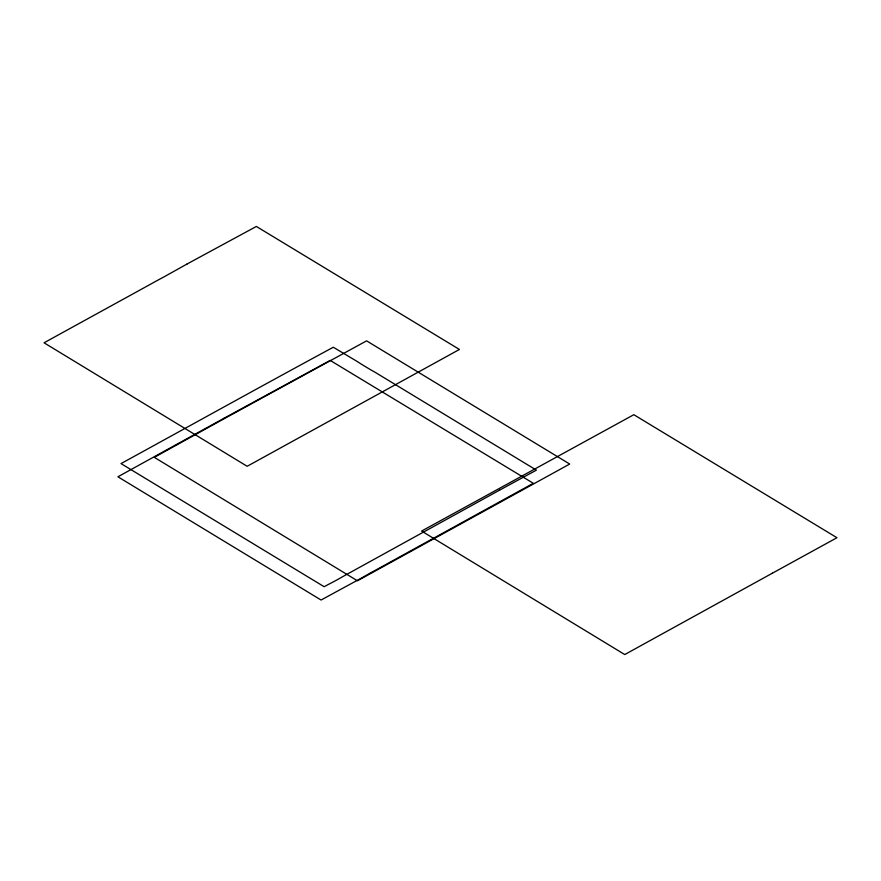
<?xml version="1.0" encoding="UTF-8"?>
<svg xmlns="http://www.w3.org/2000/svg" width="881" height="881" viewBox="0 0 881 881"><rect width="100%" height="100%" fill="white"/><g stroke="black" fill="none" stroke-linecap="round" stroke-linejoin="round"><path stroke-width="1.32" d="M772.362 573.201L624.75 654.55L421.592 531.067L633.824 414.698L836.95 537.729L772.362 573.201M223.532 419.048L154.307 457.338L357.444 580.788L569.699 464.045L366.595 340.859L223.532 419.048M224.06 418.233L117.911 476.786L321.069 600.027L362.598 577.451A356.563 210.834 -58.8 0 1 376.44 569.699L533.324 483.295L330.21 360.417L224.06 418.233M499.494 490.188L342.61 576.692A280.18 165.661 -58.8 0 1 328.767 584.235L324.153 586.713L121.005 463.593C191.794 424.796 262.285 385.625 333.304 347.235L356.287 360.935A359.789 202.597 61.2 0 0 367.784 368.06A437.273 246.24 61.2 0 0 375.449 372.498L536.408 470.146L499.494 490.188M187.135 263.97L164.053 276.843A747.396 442.075 -58.8 0 0 150.211 284.398L44.05 342.786L247.154 466.291L459.43 349.46L256.36 226.45L187.135 263.97"/></g></svg>
